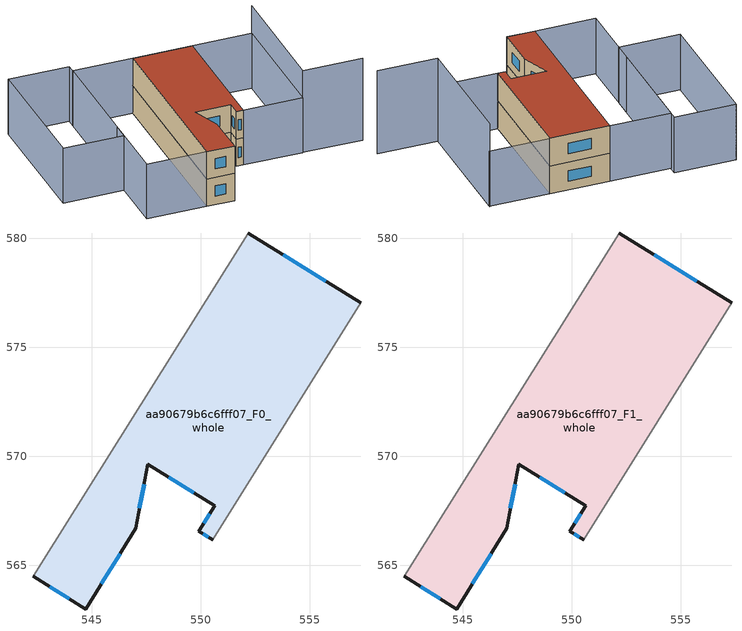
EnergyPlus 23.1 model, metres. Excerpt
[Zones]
aa90679b6c6fff07_F0_whole
 floor ground (EU_floor_Construction): 557.34,577.04 550.54,566.18 549.91,566.57 550.64,567.74 547.58,569.63 547.01,566.69 544.72,563 542.32,564.49 552.17,580.24 z0
 wall outside (EU_wall_Construction): 542.32,564.49 544.72,563 547.01,566.69 547.58,569.63 550.64,567.74 549.91,566.57 550.54,566.18 / 557.34,577.04 552.17,580.24 z0:3
 wall adiabatic (EU_wall_Construction): 552.17,580.24 542.32,564.49 / 550.54,566.18 557.34,577.04 z0:3
 window (EU_Window_Construction): 548.53,569.04 549.68,568.33 / 547.19,567.61 547.4,568.72 / 545.44,564.15 546.3,565.54 / 543.07,564.03 543.97,563.46 / 555.73,578.03 553.78,579.24 / 550.11,566.45 550.35,566.3 / 550.41,567.38 550.14,566.93 z0.93:2.07
aa90679b6c6fff07_F1_whole
 floor to aa90679b6c6fff07_F0_whole (EU_floor_Construction): 557.34,577.04 550.54,566.18 549.91,566.57 550.63,567.74 547.58,569.63 547.01,566.69 544.72,563 542.32,564.49 552.17,580.24 z3
 wall outside (EU_wall_Construction): 542.32,564.49 544.72,563 547.01,566.69 547.58,569.63 550.64,567.74 549.91,566.57 550.54,566.18 / 557.34,577.04 552.17,580.24 z3:6
 wall adiabatic (EU_wall_Construction): 552.17,580.24 542.32,564.49 / 550.54,566.18 557.34,577.04 z3:6
 window (EU_Window_Construction): 548.53,569.04 549.68,568.33 / 547.19,567.61 547.4,568.72 / 545.44,564.15 546.3,565.54 / 543.07,564.03 543.97,563.46 / 555.73,578.03 553.78,579.24 / 550.11,566.45 550.35,566.3 / 550.41,567.38 550.14,566.93 z3.93:5.07
 roof outside (EU_roof_Construction): 550.54,566.18 557.34,577.04 552.17,580.24 542.32,564.49 544.72,563 547.01,566.69 547.58,569.63 550.64,567.74 549.91,566.57 z6
shading: 560.86,559.76 555.69,562.99 / 555.69,562.99 562.5,573.87 z0:9; 550.54,566.18 557.35,577.06 / 557.35,577.06 562.48,573.85 / 562.48,573.85 555.67,562.97 / 555.67,562.97 550.54,566.18 / 537.12,567.74 546.97,583.49 / 546.97,583.49 552.17,580.24 / 552.17,580.24 542.31,564.49 / 542.31,564.49 537.12,567.74 / 547.41,584.19 540.13,572.55 / 540.13,572.55 534.88,575.83 / 534.88,575.83 542.17,587.47 / 542.17,587.47 547.41,584.19 z0:6
[Building]
EU S2 Campaign: North Axis=0; Terrain=City; Solar Distribution=FullExterior
[Site:Location]
Montreal-Trudeau.Intl.AP: Latitude=45.4667; Longitude=-73.75; Time Zone=-5; Elevation=36
[SizingPeriod:WeatherFileDays]
AnnualSizingPeriod: Begin Month=1; Begin Day of Month=1; End Month=12; End Day of Month=31; Day of Week for Start Day=Monday; Use Weather File Daylight Saving Period=No; Use Weather File Rain and Snow Indicators=No
[MATERIAL]
EU_InternalMass_Material: Roughness=MediumRough; Thickness=0.1; Conductivity=1; Density=1800; Specific Heat=900; Thermal Absorptance=0.9; Solar Absorptance=0.7; Visible Absorptance=0.7
[MATERIAL:NOMASS] Roughness=MediumRough; Thermal Absorptance=0.9; Solar Absorptance=0.7; Visible Absorptance=0.7
Name | Thermal Resistance
EU_wall_NoMass; EU_floor_NoMass | 1.51479
EU_roof_NoMass | 2.84114
[WINDOWMATERIAL:SIMPLEGLAZINGSYSTEM]
EU_Window_SimpleGlazing: UFactor=3.53504; Solar Heat Gain Coefficient=0.8; Visible Transmittance=0.8
[CONSTRUCTION]
EU_wall_Construction: EU_wall_NoMass
EU_roof_Construction: EU_roof_NoMass
EU_floor_Construction: EU_floor_NoMass
EU_Window_Construction: EU_Window_SimpleGlazing
EU_InternalMass_Construction: EU_InternalMass_Material
[ZONE] Type=1; Multiplier=1; Ceiling Height=autocalculate; Volume=267.426; Floor Area=autocalculate; Part of Total Floor Area=Yes
aa90679b6c6fff07_F0_whole; aa90679b6c6fff07_F1_whole
[INTERNALMASS] Construction=EU_InternalMass_Construction; Surface Area=89.1397
Name | Zone or ZoneList
aa90679b6c6fff07_F0_whole_EU_InternalMass | aa90679b6c6fff07_F0_whole
aa90679b6c6fff07_F1_whole_EU_InternalMass | aa90679b6c6fff07_F1_whole
[OTHEREQUIPMENT] Fuel Type=Electricity; Design Level Calculation Method=Watts/Area; Power per Zone Floor Area=1; Fraction Latent=0; Fraction Radiant=0; Fraction Lost=0; Carbon Dioxide Generation Rate=0; EndUse Subcategory=EU_Step8_InternalGains
Name | Zone or ZoneList or Space or SpaceList | Schedule
EU_Step8_InternalGain_aa90679b6c6fff07_F0_whole_f000 | aa90679b6c6fff07_F0_whole | EU_Step8_GainSchedule_aa90679b6c6fff07_F0_whole_f000
EU_Step8_InternalGain_aa90679b6c6fff07_F1_whole_f000 | aa90679b6c6fff07_F1_whole | EU_Step8_GainSchedule_aa90679b6c6fff07_F1_whole_f000
[ZONEVENTILATION:DESIGNFLOWRATE] Schedule=EU_AlwaysOn; Design Flow Rate Calculation Method=AirChanges/Hour; Air Changes per Hour=0.775154; Ventilation Type=Natural; Fan Pressure Rise=0; Fan Total Efficiency=1; Constant Term Coefficient=1; Temperature Term Coefficient=0; Velocity Term Coefficient=0; Velocity Squared Term Coefficient=0; Minimum Indoor Temperature=-100; Maximum Indoor Temperature=100; Delta Temperature=-100; Minimum Outdoor Temperature=-100; Maximum Outdoor Temperature=100; Maximum Wind Speed=40
Name | Zone or ZoneList or Space or SpaceList
EU_ConstantAir_aa90679b6c6fff07_F0_whole | aa90679b6c6fff07_F0_whole
EU_ConstantAir_aa90679b6c6fff07_F1_whole | aa90679b6c6fff07_F1_whole
[HVACTEMPLATE:THERMOSTAT] Constant Heating Setpoint=20; Constant Cooling Setpoint=50
EU_HeatOnly_aa90679b6c6fff07_F0_whole; EU_HeatOnly_aa90679b6c6fff07_F1_whole
[HVACTEMPLATE:ZONE:IDEALLOADSAIRSYSTEM] System Availability Schedule=EU_AlwaysOn; Maximum Heating Supply Air Temperature=50; Minimum Cooling Supply Air Temperature=13; Maximum Heating Supply Air Humidity Ratio=0.0156; Minimum Cooling Supply Air Humidity Ratio=0.0077; Heating Limit=NoLimit; Cooling Limit=NoLimit; Heating Availability Schedule=EU_AlwaysOn; Cooling Availability Schedule=EU_CoolingOff; Dehumidification Control Type=ConstantSensibleHeatRatio; Cooling Sensible Heat Ratio=0.7; Dehumidification Setpoint=60; Humidification Control Type=None; Humidification Setpoint=30; Outdoor Air Method=None; Outdoor Air Flow Rate per Person=0.00944; Outdoor Air Flow Rate per Zone Floor Area=0; Outdoor Air Flow Rate per Zone=0; Demand Controlled Ventilation Type=None; Outdoor Air Economizer Type=NoEconomizer; Heat Recovery Type=None; Sensible Heat Recovery Effectiveness=0.7; Latent Heat Recovery Effectiveness=0.65
Name | Template Thermostat
aa90679b6c6fff07_F0_whole | EU_HeatOnly_aa90679b6c6fff07_F0_whole
aa90679b6c6fff07_F1_whole | EU_HeatOnly_aa90679b6c6fff07_F1_whole
[SIZING:ZONE] Zone Cooling Design Supply Air Temperature Input Method=SupplyAirTemperature; Zone Cooling Design Supply Air Temperature=13; Zone Heating Design Supply Air Temperature Input Method=SupplyAirTemperature; Zone Heating Design Supply Air Temperature=50; Zone Cooling Design Supply Air Humidity Ratio=0.008; Zone Heating Design Supply Air Humidity Ratio=0.008; Cooling Design Air Flow Method=DesignDay; Cooling Design Air Flow Rate=0; Cooling Minimum Air Flow per Zone Floor Area=0.000762; Cooling Minimum Air Flow=0; Cooling Minimum Air Flow Fraction=0.2; Heating Design Air Flow Method=DesignDay; Heating Design Air Flow Rate=0; Heating Maximum Air Flow per Zone Floor Area=0.002032; Heating Maximum Air Flow=0.141576; Heating Maximum Air Flow Fraction=0.3; Account for Dedicated Outdoor Air System=No; Dedicated Outdoor Air System Control Strategy=NeutralSupplyAir; Dedicated Outdoor Air Low Setpoint Temperature for Design=autosize; Dedicated Outdoor Air High Setpoint Temperature for Design=autosize; Zone Load Sizing Method=Sensible Load Only No Latent Load; Zone Latent Cooling Design Supply Air Humidity Ratio Input Method=HumidityRatioDifference; Zone Cooling Design Supply Air Humidity Ratio Difference=0.005; Zone Latent Heating Design Supply Air Humidity Ratio Input Method=HumidityRatioDifference; Zone Humidification Design Supply Air Humidity Ratio Difference=0.005
aa90679b6c6fff07_F0_whole; aa90679b6c6fff07_F1_whole
[SCHEDULE:CONSTANT]
Name | Hourly Value
EU_AlwaysOn | 1
EU_CoolingOff | 0
[SCHEDULE:FILE] Column Number=1; Rows to Skip at Top=0; Number of Hours of Data=8760; Column Separator=Comma; Interpolate to Timestep=No; Minutes per Item=60; Adjust Schedule for Daylight Savings=Yes
Name | File
EU_Step8_GainSchedule_aa90679b6c6fff07_F0_whole_f000 | ../../schedules/aa90679b6c6fff07/aa90679b6c6fff07_F0_whole_f000_gain.csv
EU_Step8_GainSchedule_aa90679b6c6fff07_F1_whole_f000 | ../../schedules/aa90679b6c6fff07/aa90679b6c6fff07_F1_whole_f000_gain.csv
